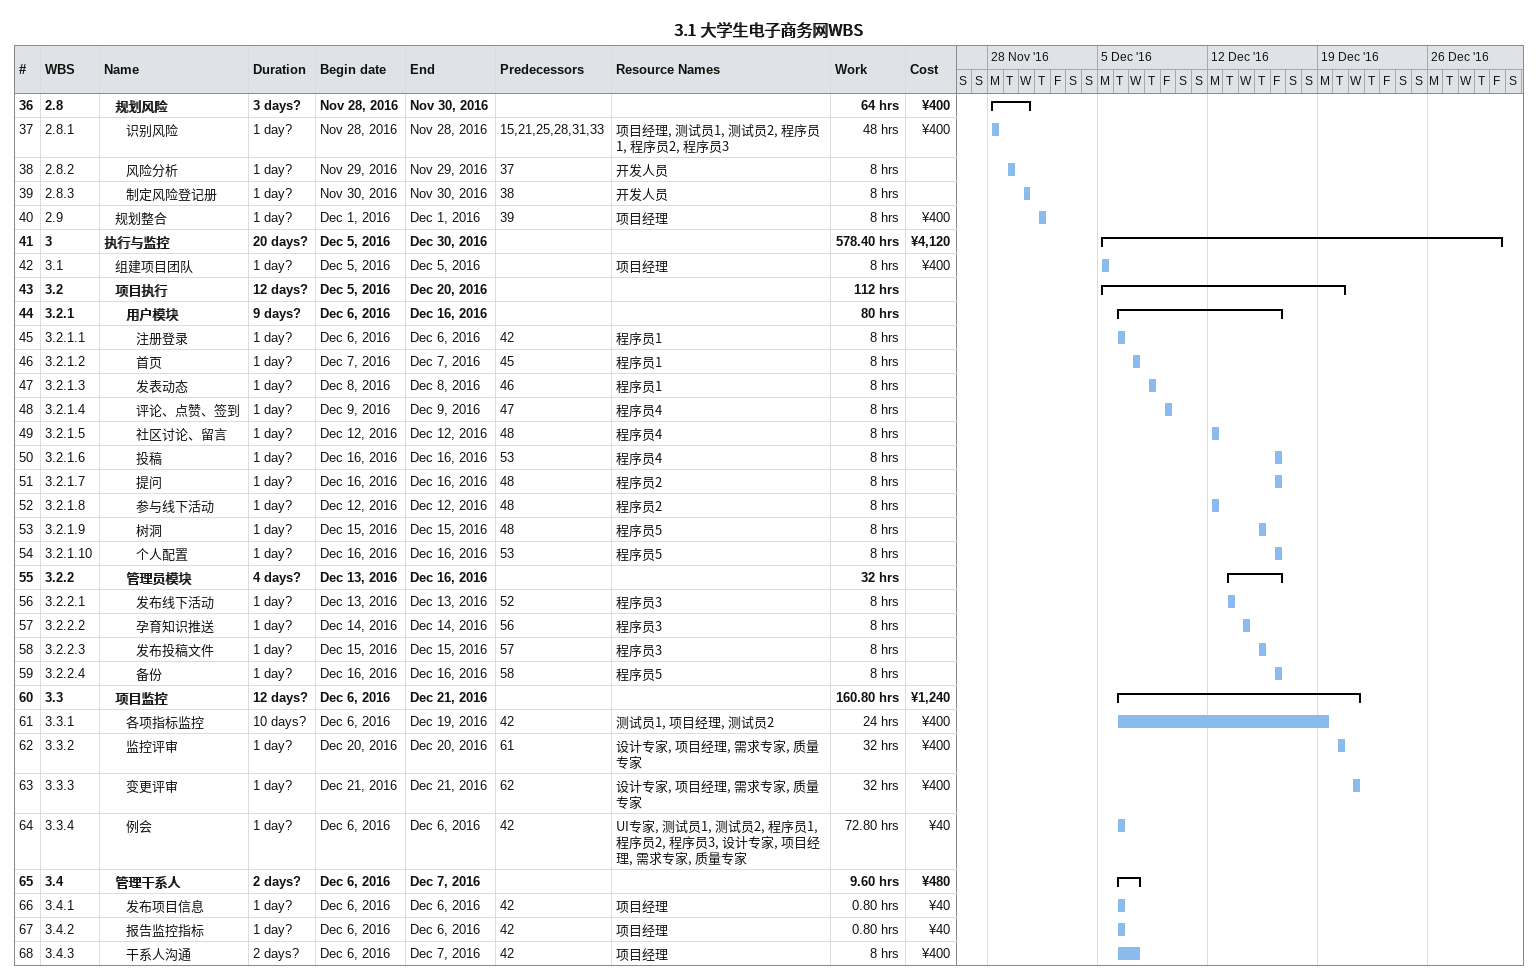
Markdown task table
3.1 大学生电子商务网WBS

| ID | WBS | Task | Duration | Start | Finish | Predecessors | Resources | Work (h) | Cost (¥) |
|---|---|---|---|---|---|---|---|---|---|
| 36 | 2.8 | **规划风险** | 3d? | 2016-11-28 | 2016-11-30 |  |  | 64 | 400 |
| 37 | 2.8.1 | 识别风险 | 1d? | 2016-11-28 | 2016-11-28 | 15, 21, 25, 28, 31, 33 | 项目经理, 测试员1, 测试员2, 程序员1, 程序员2, 程序员3 | 48 | 400 |
| 38 | 2.8.2 | 风险分析 | 1d? | 2016-11-29 | 2016-11-29 | 37 | 开发人员 | 8 |  |
| 39 | 2.8.3 | 制定风险登记册 | 1d? | 2016-11-30 | 2016-11-30 | 38 | 开发人员 | 8 |  |
| 40 | 2.9 | 规划整合 | 1d? | 2016-12-01 | 2016-12-01 | 39 | 项目经理 | 8 | 400 |
| 41 | 3 | **执行与监控** | 20d? | 2016-12-05 | 2016-12-30 |  |  | 578.40 | 4120 |
| 42 | 3.1 | 组建项目团队 | 1d? | 2016-12-05 | 2016-12-05 |  | 项目经理 | 8 | 400 |
| 43 | 3.2 | **项目执行** | 12d? | 2016-12-05 | 2016-12-20 |  |  | 112 |  |
| 44 | 3.2.1 | **用户模块** | 9d? | 2016-12-06 | 2016-12-16 |  |  | 80 |  |
| 45 | 3.2.1.1 | 注册登录 | 1d? | 2016-12-06 | 2016-12-06 | 42 | 程序员1 | 8 |  |
| 46 | 3.2.1.2 | 首页 | 1d? | 2016-12-07 | 2016-12-07 | 45 | 程序员1 | 8 |  |
| 47 | 3.2.1.3 | 发表动态 | 1d? | 2016-12-08 | 2016-12-08 | 46 | 程序员1 | 8 |  |
| 48 | 3.2.1.4 | 评论、点赞、签到 | 1d? | 2016-12-09 | 2016-12-09 | 47 | 程序员4 | 8 |  |
| 49 | 3.2.1.5 | 社区讨论、留言 | 1d? | 2016-12-12 | 2016-12-12 | 48 | 程序员4 | 8 |  |
| 50 | 3.2.1.6 | 投稿 | 1d? | 2016-12-16 | 2016-12-16 | 53 | 程序员4 | 8 |  |
| 51 | 3.2.1.7 | 提问 | 1d? | 2016-12-16 | 2016-12-16 | 48 | 程序员2 | 8 |  |
| 52 | 3.2.1.8 | 参与线下活动 | 1d? | 2016-12-12 | 2016-12-12 | 48 | 程序员2 | 8 |  |
| 53 | 3.2.1.9 | 树洞 | 1d? | 2016-12-15 | 2016-12-15 | 48 | 程序员5 | 8 |  |
| 54 | 3.2.1.10 | 个人配置 | 1d? | 2016-12-16 | 2016-12-16 | 53 | 程序员5 | 8 |  |
| 55 | 3.2.2 | **管理员模块** | 4d? | 2016-12-13 | 2016-12-16 |  |  | 32 |  |
| 56 | 3.2.2.1 | 发布线下活动 | 1d? | 2016-12-13 | 2016-12-13 | 52 | 程序员3 | 8 |  |
| 57 | 3.2.2.2 | 孕育知识推送 | 1d? | 2016-12-14 | 2016-12-14 | 56 | 程序员3 | 8 |  |
| 58 | 3.2.2.3 | 发布投稿文件 | 1d? | 2016-12-15 | 2016-12-15 | 57 | 程序员3 | 8 |  |
| 59 | 3.2.2.4 | 备份 | 1d? | 2016-12-16 | 2016-12-16 | 58 | 程序员5 | 8 |  |
| 60 | 3.3 | **项目监控** | 12d? | 2016-12-06 | 2016-12-21 |  |  | 160.80 | 1240 |
| 61 | 3.3.1 | 各项指标监控 | 10d? | 2016-12-06 | 2016-12-19 | 42 | 测试员1, 项目经理, 测试员2 | 24 | 400 |
| 62 | 3.3.2 | 监控评审 | 1d? | 2016-12-20 | 2016-12-20 | 61 | 设计专家, 项目经理, 需求专家, 质量专家 | 32 | 400 |
| 63 | 3.3.3 | 变更评审 | 1d? | 2016-12-21 | 2016-12-21 | 62 | 设计专家, 项目经理, 需求专家, 质量专家 | 32 | 400 |
| 64 | 3.3.4 | 例会 | 1d? | 2016-12-06 | 2016-12-06 | 42 | UI专家, 测试员1, 测试员2, 程序员1, 程序员2, 程序员3, 设计专家, 项目经理, 需求专家, 质量专家 | 72.80 | 40 |
| 65 | 3.4 | **管理干系人** | 2d? | 2016-12-06 | 2016-12-07 |  |  | 9.60 | 480 |
| 66 | 3.4.1 | 发布项目信息 | 1d? | 2016-12-06 | 2016-12-06 | 42 | 项目经理 | 0.80 | 40 |
| 67 | 3.4.2 | 报告监控指标 | 1d? | 2016-12-06 | 2016-12-06 | 42 | 项目经理 | 0.80 | 40 |
| 68 | 3.4.3 | 干系人沟通 | 2d? | 2016-12-06 | 2016-12-07 | 42 | 项目经理 | 8 | 400 |
